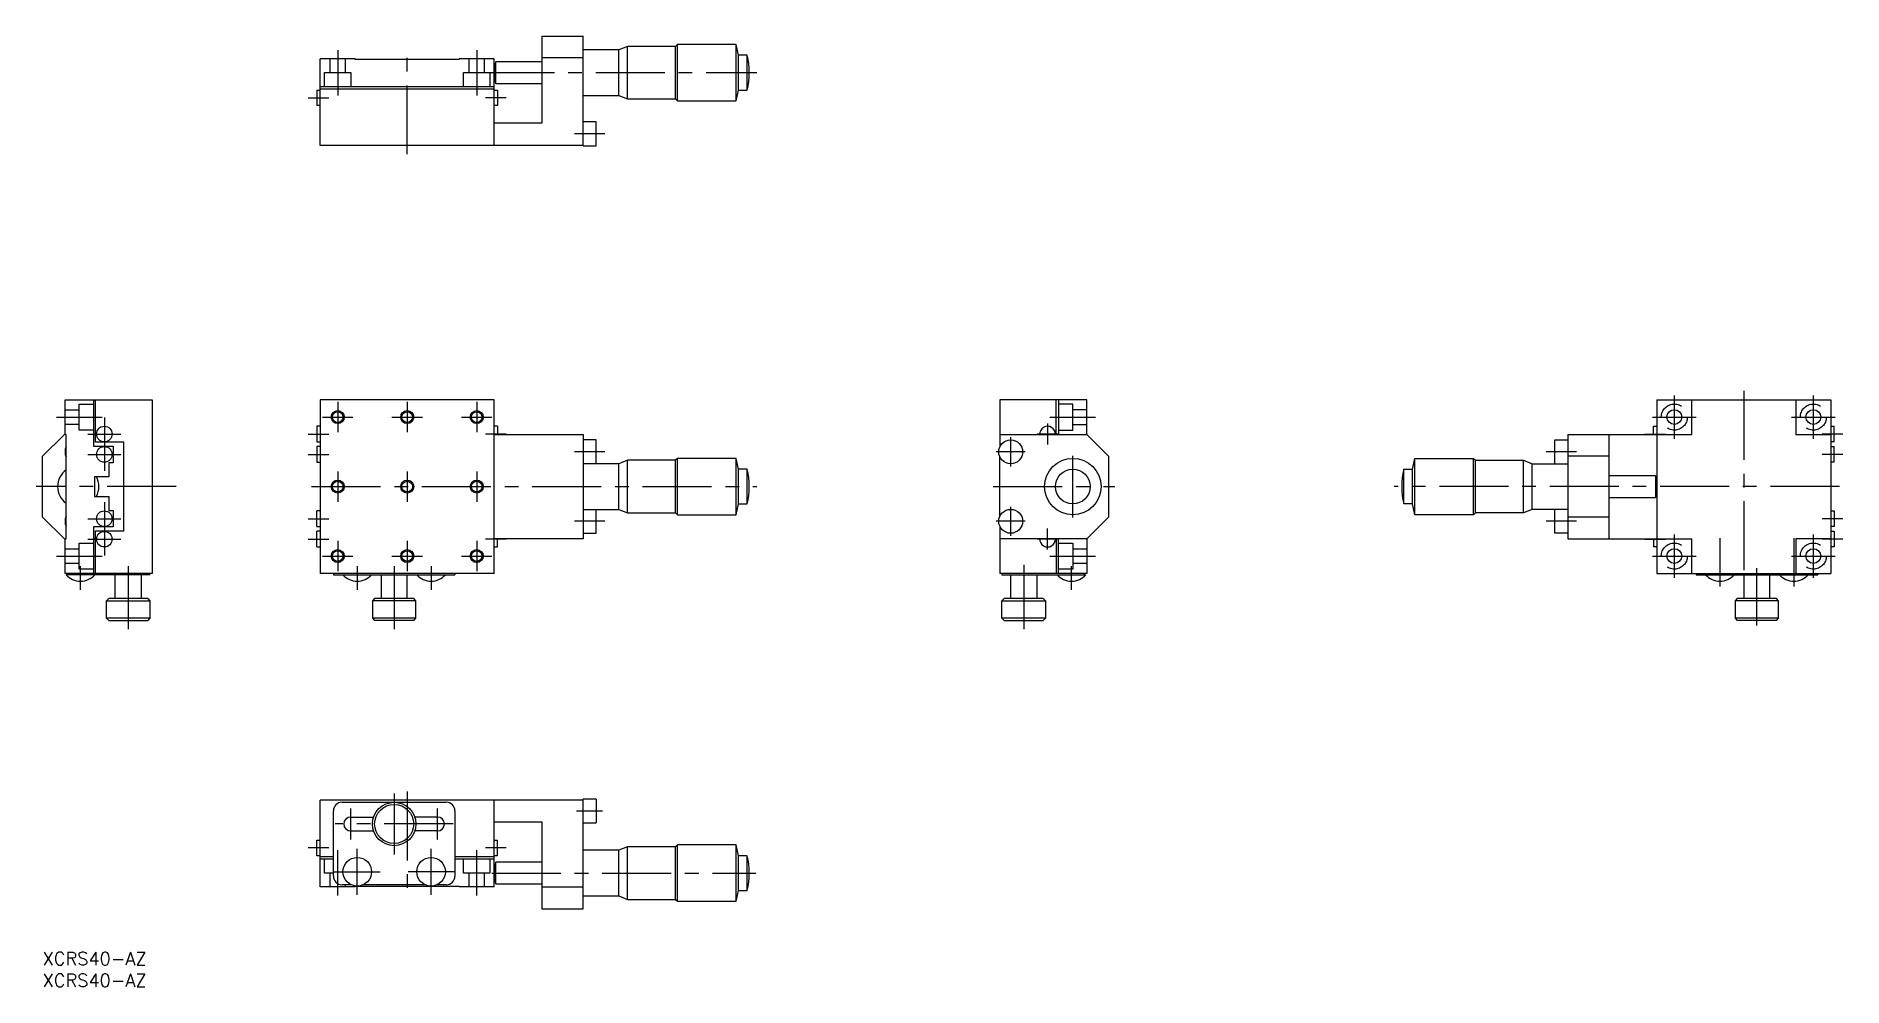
# Model space of a CAD drawing. Extents: x -2 to 414, y -8 to 211.
import ezdxf

# ---------------------------------------------------------------- set-up
doc = ezdxf.new("R2010")
doc.units = 0
doc.header["$LTSCALE"] = 0.5
doc.linetypes.add('CENTER', pattern=[50.8, 31.75, -6.35, 6.35, -6.35])
doc.linetypes.add('DASHED', pattern=[19.05, 12.7, -6.35])
for name, color, linetype in [('MSM_CENTER', 1, 'CENTER'), ('MSM_CONTINUOUS', 7, 'CONTINUOUS'), ('MSM_DASHED', 4, 'DASHED'), ('MSM_NARROW', 5, 'CONTINUOUS'), ('MSM_PART_NUMBER', 7, 'CONTINUOUS')]:
    doc.layers.add(name, color=color, linetype=linetype)
doc.styles.get("Standard").update_dxf_attribs({"font": 'txt.shx', "height": 3, "bigfont": 'bigfont.shx'})

# ---------------------------------------------------------------- blocks, each defined once
blk = doc.blocks.new('*U2')
at = {"layer": 'MSM_PART_NUMBER'}
blk.add_text('XCRS40-AZ', height=3, dxfattribs=at).set_placement((0, -3))
blk = doc.blocks.new('*U3')
at = {"layer": 'MSM_PART_NUMBER'}
blk.add_text('XCRS40-AZ', height=3, dxfattribs=at).set_placement((0, -8))

msp = doc.modelspace()

# ---------------------------------------------------------------- linework, layer by layer
at = {"layer": 'MSM_CENTER'}
for p, q in [((67.92, 207.67), (67.92, 197.17)), ((83.92, 183.67), (83.92, 207.67)), ((99.92, 207.67), (99.92, 197.17)), ((101.92, 202.47), (164.43, 202.47)), ((61.12, 196.67), (65.92, 196.67)), ((106.72, 196.67), (101.92, 196.67)), ((129.42, 188.37), (122.42, 188.37)), ((391.63, 129.18), (391.63, 85.18)), ((67.92, 126.67), (67.92, 119.67)), ((83.92, 126.67), (83.92, 119.67)), ((99.92, 126.67), (99.92, 119.67)), ((375.63, 118.17), (375.63, 128.18)), ((407.63, 118.17), (407.63, 128.18)), ((3.2, 123.17), (13.7, 123.17)), ((14.2, 123.08), (14.2, 110.78)), ((64.42, 123.17), (71.42, 123.17)), ((80.42, 123.17), (87.42, 123.17)), ((96.42, 123.17), (103.42, 123.17)), ((231.35, 121.69), (231.35, 116.86)), ((231.85, 123.17), (242.35, 123.17)), ((370.63, 123.17), (380.63, 123.17)), ((402.63, 123.17), (412.63, 123.17)), ((10.4, 119.27), (18, 119.27)), ((61.12, 119.27), (65.92, 119.27)), ((106.72, 119.27), (101.92, 119.27)), ((222.85, 111.81), (222.85, 118.54)), ((233.76, 119.27), (228.94, 119.27)), ((368.83, 119.27), (373.63, 119.27)), ((414.43, 119.27), (409.63, 119.27)), ((10.4, 114.57), (18, 114.57)), ((61.12, 114.57), (65.92, 114.57)), ((129.42, 115.17), (122.42, 115.17)), ((226.21, 115.17), (219.49, 115.17)), ((237.15, 100.06), (237.15, 114.29)), ((353.13, 115.17), (346.13, 115.17)), ((414.43, 114.57), (409.63, 114.57)), ((67.92, 110.67), (67.92, 103.67)), ((83.92, 110.67), (83.92, 103.67)), ((99.92, 110.67), (99.92, 103.67)), ((30.7, 107.17), (-1.5, 107.17)), ((61.92, 107.17), (164.43, 107.17)), ((218.85, 107.17), (246.85, 107.17)), ((413.63, 107.17), (311.12, 107.17)), ((14.2, 103.58), (14.2, 91.28)), ((222.85, 95.81), (222.85, 102.54)), ((10.4, 99.78), (18, 99.78)), ((61.12, 99.78), (65.92, 99.78)), ((129.42, 99.18), (122.42, 99.18)), ((226.21, 99.18), (219.49, 99.18)), ((231.35, 92.66), (231.35, 97.49)), ((353.13, 99.18), (346.13, 99.18)), ((375.63, 86.18), (375.63, 96.18)), ((407.63, 86.18), (407.63, 96.18)), ((414.43, 99.78), (409.63, 99.78)), ((10.4, 95.07), (18, 95.07)), ((61.12, 95.07), (65.92, 95.07)), ((67.92, 94.68), (67.92, 87.68)), ((83.92, 94.68), (83.92, 87.68)), ((99.92, 94.68), (99.92, 87.68)), ((106.72, 95.07), (101.92, 95.07)), ((233.76, 95.07), (228.94, 95.07)), ((368.83, 95.07), (373.63, 95.07)), ((386.13, 95.32), (386.13, 84.19)), ((403.13, 95.32), (403.13, 84.19)), ((414.43, 95.07), (409.63, 95.07)), ((3.2, 91.18), (13.7, 91.18)), ((8.7, 83.37), (8.7, 88.88)), ((19.7, 88.88), (19.7, 74.38)), ((64.42, 91.18), (71.42, 91.18)), ((72.42, 88.88), (72.42, 83.37)), ((80.42, 91.18), (87.42, 91.18)), ((80.92, 88.88), (80.92, 74.38)), ((89.42, 88.88), (89.42, 83.37)), ((96.42, 91.18), (103.42, 91.18)), ((225.85, 89.18), (225.85, 74.38)), ((231.85, 91.18), (242.35, 91.18)), ((236.85, 83.37), (236.85, 88.88)), ((370.63, 91.18), (380.63, 91.18)), ((394.63, 75.19), (394.63, 88.36)), ((402.63, 91.18), (412.63, 91.18)), ((80.92, 36.5), (80.92, 22.5)), ((83.92, 37), (83.92, 13)), ((94.52, 29.5), (67.32, 29.5)), ((70.92, 25.9), (70.92, 33.1)), ((90.92, 25.9), (90.92, 33.1)), ((122.92, 32.5), (128.92, 32.5)), ((65.92, 24), (61.12, 24)), ((67.92, 13), (67.92, 23.5)), ((72.42, 13.2), (72.42, 23.8)), ((89.42, 13.2), (89.42, 23.8)), ((99.92, 13), (99.92, 23.5)), ((106.72, 24), (101.92, 24)), ((67.12, 18.5), (77.72, 18.5)), ((94.72, 18.5), (84.12, 18.5)), ((103.42, 18.2), (164.17, 18.2))]:
    msp.add_line(p, q, dxfattribs=at)
at = {"layer": 'MSM_CONTINUOUS'}
for p, q in [((114.92, 210.87), (114.92, 190.87)), ((114.92, 210.87), (124.42, 210.87)), ((124.42, 185.62), (124.42, 210.87)), ((134.67, 208.52), (132.67, 207.72)), ((145.67, 208.52), (134.67, 208.52)), ((134.67, 196.42), (134.67, 208.52)), ((146.17, 208.97), (145.67, 208.52)), ((145.67, 196.42), (145.67, 208.52)), ((159.67, 208.97), (146.17, 208.97)), ((146.17, 195.97), (146.17, 208.97)), ((160.17, 206.47), (159.67, 208.97)), ((159.67, 195.97), (159.67, 208.97)), ((63.92, 185.67), (63.92, 205.67)), ((71.92, 205.67), (63.92, 205.67)), ((71.92, 205.47), (71.92, 205.67)), ((95.92, 205.47), (71.92, 205.47)), ((103.92, 205.67), (95.92, 205.67)), ((95.92, 205.67), (95.92, 205.47)), ((103.92, 185.67), (103.92, 205.67)), ((114.92, 204.97), (104.29, 204.97)), ((104.29, 199.97), (104.29, 204.97)), ((124.42, 205.87), (114.92, 205.87)), ((132.67, 207.72), (124.42, 207.72)), ((132.67, 197.22), (132.67, 207.72)), ((162.17, 206.47), (160.17, 206.47)), ((160.17, 198.47), (160.17, 206.47)), ((162.17, 198.47), (162.17, 206.47)), ((104.29, 199.97), (114.92, 199.97)), ((63.12, 198.47), (63.12, 194.87)), ((63.12, 198.47), (63.92, 198.47)), ((103.92, 199.17), (63.92, 199.17)), ((103.92, 198.67), (63.92, 198.67)), ((103.92, 198.47), (104.72, 198.47)), ((104.72, 198.47), (104.72, 194.87)), ((124.42, 197.22), (132.67, 197.22)), ((132.67, 197.22), (134.67, 196.42)), ((134.67, 196.42), (145.67, 196.42)), ((145.67, 196.42), (146.17, 195.97)), ((146.17, 195.97), (159.67, 195.97)), ((159.67, 195.97), (160.17, 198.47)), ((160.17, 198.47), (162.17, 198.47)), ((63.92, 194.87), (63.12, 194.87)), ((104.72, 194.87), (103.92, 194.87)), ((114.92, 190.87), (103.92, 190.87)), ((127.42, 191.12), (124.42, 191.12)), ((127.42, 185.62), (127.42, 191.12)), ((124.42, 185.67), (63.92, 185.67)), ((124.42, 185.62), (127.42, 185.62)), ((5.2, 119.17), (5.2, 127.17)), ((5.2, 127.17), (25.2, 127.17)), ((11.7, 127.17), (11.7, 116.47)), ((12.2, 117.38), (12.2, 127.17)), ((25.2, 127.17), (25.2, 87.18)), ((63.92, 127.17), (63.92, 87.18)), ((103.92, 127.17), (63.92, 127.17)), ((103.92, 87.18), (103.92, 127.17)), ((240.35, 127.17), (220.35, 127.17)), ((220.35, 127.17), (220.35, 116.32)), ((233.35, 119.17), (233.35, 127.17)), ((233.85, 127.17), (233.85, 119.17)), ((240.35, 119.17), (240.35, 127.17)), ((371.63, 127.17), (411.63, 127.17)), ((371.63, 127.17), (371.63, 87.18)), ((379.63, 119.17), (379.63, 127.17)), ((403.63, 127.17), (403.63, 119.17)), ((411.63, 127.17), (411.63, 87.18)), ((63.12, 121.08), (63.12, 117.47)), ((63.92, 121.08), (63.12, 121.08)), ((104.72, 121.08), (103.92, 121.08)), ((104.72, 121.08), (104.72, 119.17)), ((370.83, 119.17), (370.83, 121.08)), ((370.83, 121.08), (371.63, 121.08)), ((411.63, 121.08), (412.43, 121.08)), ((412.43, 117.47), (412.43, 121.08)), ((5, 119.17), (0, 114.17)), ((5.4, 119.17), (5, 119.17)), ((5.4, 95.18), (5.4, 119.17)), ((12.2, 119.17), (11.7, 119.17)), ((11.7, 116.47), (16.2, 116.47)), ((18.7, 117.38), (12.2, 117.38)), ((16.2, 116.47), (16.2, 112.67)), ((18.7, 96.98), (18.7, 117.38)), ((63.12, 117.47), (63.92, 117.47)), ((103.92, 119.17), (124.42, 119.17)), ((124.42, 119.17), (124.42, 95.18)), ((127.42, 117.92), (124.42, 117.92)), ((127.42, 112.42), (127.42, 117.92)), ((220.35, 119.17), (240.35, 119.17)), ((240.35, 119.17), (245.35, 114.17)), ((348.13, 112.42), (348.13, 117.92)), ((348.13, 117.92), (351.13, 117.92)), ((351.13, 119.17), (351.13, 95.18)), ((351.13, 119.17), (379.63, 119.17)), ((360.63, 95.18), (360.63, 119.17)), ((403.63, 119.17), (411.63, 119.17)), ((412.43, 117.47), (411.63, 117.47)), ((0, 100.17), (0, 114.17)), ((16.2, 112.67), (15.2, 112.67)), ((15.2, 112.67), (15.2, 109.42)), ((63.12, 116.38), (63.12, 112.78)), ((63.92, 116.38), (63.12, 116.38)), ((63.12, 112.78), (63.92, 112.78)), ((132.67, 112.42), (124.42, 112.42)), ((134.67, 113.22), (132.67, 112.42)), ((132.67, 101.92), (132.67, 112.42)), ((145.67, 113.22), (134.67, 113.22)), ((134.67, 101.12), (134.67, 113.22)), ((146.17, 113.67), (145.67, 113.22)), ((145.67, 101.12), (145.67, 113.22)), ((159.67, 113.67), (146.17, 113.67)), ((146.17, 100.67), (146.17, 113.67)), ((160.17, 111.17), (159.67, 113.67)), ((159.67, 100.67), (159.67, 113.67)), ((220.35, 100.32), (220.35, 114.03)), ((245.35, 114.17), (245.35, 100.17)), ((315.38, 111.17), (315.88, 113.67)), ((315.88, 113.67), (329.38, 113.67)), ((315.88, 100.67), (315.88, 113.67)), ((329.38, 113.67), (329.88, 113.22)), ((329.38, 100.67), (329.38, 113.67)), ((329.88, 113.22), (340.88, 113.22)), ((329.88, 101.12), (329.88, 113.22)), ((340.88, 113.22), (342.88, 112.42)), ((340.88, 101.12), (340.88, 113.22)), ((342.88, 112.42), (351.13, 112.42)), ((342.88, 101.92), (342.88, 112.42)), ((360.63, 114.17), (351.13, 114.17)), ((411.63, 116.38), (412.43, 116.38)), ((412.43, 112.78), (411.63, 112.78)), ((412.43, 112.78), (412.43, 116.38)), ((15.2, 109.42), (11.9, 109.42)), ((11.9, 109.42), (11.9, 104.92)), ((162.17, 111.17), (160.17, 111.17)), ((160.17, 103.17), (160.17, 111.17)), ((162.17, 103.17), (162.17, 111.17)), ((313.38, 111.17), (315.38, 111.17)), ((313.38, 103.17), (313.38, 111.17)), ((315.38, 103.17), (315.38, 111.17)), ((371.26, 109.67), (360.63, 109.67)), ((371.26, 109.67), (371.26, 104.67)), ((11.9, 104.92), (15.2, 104.92)), ((15.2, 104.92), (15.2, 101.67)), ((360.63, 104.67), (371.26, 104.67)), ((0, 100.17), (5, 95.18)), ((15.2, 101.67), (16.2, 101.67)), ((16.2, 101.67), (16.2, 97.88)), ((63.12, 97.98), (63.12, 101.58)), ((63.92, 101.58), (63.12, 101.58)), ((124.42, 101.92), (132.67, 101.92)), ((127.42, 96.43), (127.42, 101.92)), ((132.67, 101.92), (134.67, 101.12)), ((134.67, 101.12), (145.67, 101.12)), ((145.67, 101.12), (146.17, 100.67)), ((146.17, 100.67), (159.67, 100.67)), ((159.67, 100.67), (160.17, 103.17)), ((160.17, 103.17), (162.17, 103.17)), ((245.35, 100.17), (240.35, 95.18)), ((315.38, 103.17), (313.38, 103.17)), ((315.88, 100.67), (315.38, 103.17)), ((329.38, 100.67), (315.88, 100.67)), ((329.88, 101.12), (329.38, 100.67)), ((340.88, 101.12), (329.88, 101.12)), ((342.88, 101.92), (340.88, 101.12)), ((351.13, 101.92), (342.88, 101.92)), ((348.13, 96.43), (348.13, 101.92)), ((360.63, 100.17), (351.13, 100.17)), ((411.63, 101.58), (412.43, 101.58)), ((412.43, 101.58), (412.43, 97.98)), ((16.2, 97.88), (11.7, 97.88)), ((11.7, 97.88), (11.7, 87.18)), ((12.2, 87.18), (12.2, 96.98)), ((12.2, 96.98), (18.7, 96.98)), ((63.12, 97.98), (63.92, 97.98)), ((63.12, 93.28), (63.12, 96.88)), ((63.92, 96.88), (63.12, 96.88)), ((124.42, 96.43), (127.42, 96.43)), ((220.35, 98.03), (220.35, 87.18)), ((351.13, 96.43), (348.13, 96.43)), ((412.43, 97.98), (411.63, 97.98)), ((411.63, 96.88), (412.43, 96.88)), ((412.43, 96.88), (412.43, 93.28)), ((5, 95.18), (5.4, 95.18)), ((5.2, 87.18), (5.2, 95.18)), ((12.2, 95.18), (11.7, 95.18)), ((63.12, 93.28), (63.92, 93.28)), ((124.42, 95.18), (103.92, 95.18)), ((103.92, 93.28), (104.72, 93.28)), ((104.72, 93.28), (104.72, 95.18)), ((240.35, 95.18), (220.35, 95.18)), ((233.35, 95.18), (233.35, 87.18)), ((233.85, 87.18), (233.85, 95.18)), ((240.35, 95.18), (240.35, 87.18)), ((351.13, 95.18), (379.63, 95.18)), ((370.83, 95.18), (370.83, 93.28)), ((371.63, 93.28), (370.83, 93.28)), ((379.63, 87.18), (379.63, 95.18)), ((403.63, 95.18), (403.63, 87.18)), ((411.63, 95.18), (403.63, 95.18)), ((412.43, 93.28), (411.63, 93.28)), ((25.2, 87.18), (5.2, 87.18)), ((24.7, 86.88), (5.4, 86.88)), ((5.7, 87.18), (5.7, 86.88)), ((16.7, 81.38), (16.7, 86.88)), ((22.7, 86.88), (22.7, 81.38)), ((24.7, 86.88), (24.7, 87.18)), ((103.92, 87.18), (63.92, 87.18)), ((66.92, 87.18), (66.92, 86.88)), ((66.92, 86.88), (94.92, 86.88)), ((77.92, 86.88), (77.92, 81.38)), ((83.92, 81.38), (83.92, 86.88)), ((94.92, 87.18), (94.92, 86.88)), ((240.35, 87.18), (220.35, 87.18)), ((220.85, 87.18), (220.85, 86.88)), ((220.85, 86.88), (240.15, 86.88)), ((222.85, 81.38), (222.85, 86.88)), ((228.85, 86.88), (228.85, 81.38)), ((239.85, 86.88), (239.85, 87.18)), ((371.63, 87.18), (411.63, 87.18)), ((380.63, 87.18), (380.63, 86.88)), ((380.63, 86.88), (408.63, 86.88)), ((391.63, 86.88), (391.63, 81.38)), ((397.63, 81.38), (397.63, 86.88)), ((408.63, 87.18), (408.63, 86.88)), ((14.7, 80.88), (15.2, 81.38)), ((14.7, 80.88), (24.7, 80.88)), ((14.7, 76.88), (14.7, 80.88)), ((24.2, 81.38), (15.2, 81.38)), ((24.2, 81.38), (24.7, 80.88)), ((24.7, 80.88), (24.7, 76.88)), ((76.42, 81.38), (75.92, 80.88)), ((75.92, 80.88), (75.92, 76.88)), ((85.92, 80.88), (75.92, 80.88)), ((85.42, 81.38), (76.42, 81.38)), ((85.92, 80.88), (85.42, 81.38)), ((85.92, 76.88), (85.92, 80.88)), ((220.85, 80.88), (221.35, 81.38)), ((220.85, 80.88), (230.85, 80.88)), ((220.85, 76.88), (220.85, 80.88)), ((230.35, 81.38), (221.35, 81.38)), ((230.35, 81.38), (230.85, 80.88)), ((230.85, 80.88), (230.85, 76.88)), ((390.13, 81.38), (389.63, 80.88)), ((389.63, 80.88), (389.63, 76.88)), ((399.63, 80.88), (389.63, 80.88)), ((399.13, 81.38), (390.13, 81.38)), ((399.63, 80.88), (399.13, 81.38)), ((399.63, 76.88), (399.63, 80.88)), ((24.7, 76.88), (14.7, 76.88)), ((15.2, 76.38), (14.7, 76.88)), ((15.2, 76.38), (24.2, 76.38)), ((24.7, 76.88), (24.2, 76.38)), ((75.92, 76.88), (76.42, 76.38)), ((85.92, 76.88), (75.92, 76.88)), ((85.42, 76.38), (76.42, 76.38)), ((85.42, 76.38), (85.92, 76.88)), ((230.85, 76.88), (220.85, 76.88)), ((221.35, 76.38), (220.85, 76.88)), ((221.35, 76.38), (230.35, 76.38)), ((230.85, 76.88), (230.35, 76.38)), ((389.63, 76.88), (390.13, 76.38)), ((399.63, 76.88), (389.63, 76.88)), ((399.13, 76.38), (390.13, 76.38)), ((399.13, 76.38), (399.63, 76.88)), ((124.42, 35), (63.92, 35)), ((63.92, 15), (63.92, 35)), ((68.92, 34.5), (92.92, 34.5)), ((103.92, 15), (103.92, 35)), ((127.42, 35.25), (124.42, 35.25)), ((124.42, 10), (124.42, 35.25)), ((127.42, 35.25), (127.42, 29.75)), ((66.92, 17.5), (66.92, 32.5)), ((70.92, 31.1), (76.19, 31.1)), ((90.92, 31.1), (85.66, 31.1)), ((94.92, 32.5), (94.92, 17.5)), ((103.92, 30), (114.92, 30)), ((114.92, 30), (114.92, 10)), ((124.42, 29.75), (127.42, 29.75)), ((63.12, 22.2), (63.12, 25.8)), ((63.12, 25.8), (63.92, 25.8)), ((70.92, 27.9), (76.19, 27.9)), ((90.92, 27.9), (85.66, 27.9)), ((103.92, 25.8), (104.72, 25.8)), ((104.72, 22.2), (104.72, 25.8)), ((63.92, 22.2), (63.12, 22.2)), ((63.92, 22), (66.92, 22)), ((63.92, 21.5), (66.92, 21.5)), ((94.92, 22), (103.92, 22)), ((94.92, 21.5), (103.92, 21.5)), ((104.72, 22.2), (103.92, 22.2)), ((132.67, 23.45), (124.42, 23.45)), ((134.67, 24.25), (132.67, 23.45)), ((132.67, 12.95), (132.67, 23.45)), ((145.67, 24.25), (134.67, 24.25)), ((134.67, 12.15), (134.67, 24.25)), ((146.17, 24.7), (145.67, 24.25)), ((145.67, 12.15), (145.67, 24.25)), ((159.67, 24.7), (146.17, 24.7)), ((146.17, 11.7), (146.17, 24.7)), ((160.17, 22.2), (159.67, 24.7)), ((159.67, 11.7), (159.67, 24.7)), ((162.17, 22.2), (160.17, 22.2)), ((160.17, 14.2), (160.17, 22.2)), ((162.17, 14.2), (162.17, 22.2)), ((114.92, 20.7), (104.29, 20.7)), ((104.29, 15.7), (104.29, 20.7)), ((71.92, 15), (63.92, 15)), ((71.05, 15.5), (68.92, 15.5)), ((71.92, 15.2), (95.92, 15.2)), ((71.92, 15), (71.92, 15.2)), ((88.05, 15.5), (73.8, 15.5)), ((92.92, 15.5), (90.8, 15.5)), ((95.92, 15.2), (95.92, 15)), ((103.92, 15), (95.92, 15)), ((104.29, 15.7), (114.92, 15.7)), ((114.92, 15), (124.42, 15)), ((124.42, 12.95), (132.67, 12.95)), ((132.67, 12.95), (134.67, 12.15)), ((159.67, 11.7), (160.17, 14.2)), ((160.17, 14.2), (162.17, 14.2)), ((114.92, 10), (124.42, 10)), ((134.67, 12.15), (145.67, 12.15)), ((145.67, 12.15), (146.17, 11.7)), ((146.17, 11.7), (159.67, 11.7))]:
    msp.add_line(p, q, dxfattribs=at)
for centre, radius in [((375.63, 123.17), 1.7), ((407.63, 123.17), 1.7), ((14.2, 119.27), 1.8), ((67.92, 123.17), 1.23), ((83.92, 123.17), 1.23), ((99.92, 123.17), 1.23), ((222.85, 115.17), 2.75), ((14.2, 114.57), 1.8), ((237.15, 107.17), 6.5), ((67.92, 107.17), 1.23), ((83.92, 107.17), 1.23), ((99.92, 107.17), 1.23), ((237.15, 107.17), 4), ((14.2, 99.78), 1.8), ((222.85, 99.18), 2.75), ((14.2, 95.07), 1.8), ((67.92, 91.18), 1.23), ((83.92, 91.18), 1.23), ((99.92, 91.18), 1.23), ((375.63, 91.18), 1.7), ((407.63, 91.18), 1.7), ((80.92, 29.5), 5), ((80.92, 29.5), 4.5), ((72.42, 18.5), 3.3), ((89.42, 18.5), 3.3)]:
    msp.add_circle(centre, radius, dxfattribs=at)
for centre, radius, start, end in [((112.55, 202.47), 8.63, 163.1627, 196.8373), ((146.42, 202.47), 16.25, 345.75, 14.25), ((231.35, 119.27), 1.8, 356.8153, 183.1847), ((7.9, 115.17), 2.75, 155.38, 204.62), ((8.2, 107.17), 4.75, 126.1197, 233.8803), ((8.2, 107.17), 4.75, 331.7263, 28.2737), ((146.42, 107.17), 16.25, 345.75, 14.25), ((329.13, 107.17), 16.25, 165.75, 194.25), ((363, 107.17), 8.63, 343.1627, 16.8373), ((7.9, 99.18), 2.75, 155.38, 204.62), ((231.35, 95.07), 1.8, 176.8153, 3.1847), ((8.7, 89.75), 4.37, 221.0348, 318.9652), ((72.42, 89.76), 4.38, 221.1121, 318.8879), ((89.42, 89.76), 4.38, 221.1121, 318.8879), ((236.85, 89.75), 4.37, 221.0348, 318.9652), ((386.13, 89.76), 4.38, 221.1121, 318.8879), ((403.13, 89.76), 4.38, 221.1121, 318.8879), ((68.92, 32.5), 2, 90, 180), ((92.92, 32.5), 2, 0, 90), ((70.92, 29.5), 1.6, 90, 270), ((90.92, 29.5), 1.6, 270, 90), ((146.42, 18.2), 16.25, 345.75, 14.25), ((68.92, 17.5), 2, 180, 270), ((92.92, 17.5), 2, 270, 0), ((112.55, 18.2), 8.63, 163.1627, 196.8373)]:
    msp.add_arc(centre, radius, start, end, dxfattribs=at)
at = {"layer": 'MSM_DASHED'}
for p, q in [((66.22, 202.47), (66.22, 205.67)), ((69.62, 205.67), (69.62, 202.47)), ((98.22, 202.47), (98.22, 205.67)), ((101.62, 205.67), (101.62, 202.47)), ((64.92, 202.47), (70.92, 202.47)), ((64.92, 199.17), (64.92, 202.47)), ((70.92, 202.47), (70.92, 199.17)), ((96.92, 202.47), (102.92, 202.47)), ((96.92, 199.17), (96.92, 202.47)), ((102.92, 202.47), (102.92, 199.17)), ((5.2, 124.88), (8.4, 124.88)), ((8.4, 120.17), (8.4, 126.17)), ((8.4, 126.17), (11.7, 126.17)), ((237.15, 126.17), (233.85, 126.17)), ((237.15, 120.17), (237.15, 126.17)), ((240.35, 124.88), (237.15, 124.88)), ((8.4, 121.47), (5.2, 121.47)), ((237.15, 121.47), (240.35, 121.47)), ((11.7, 120.17), (8.4, 120.17)), ((233.85, 120.17), (237.15, 120.17)), ((5.2, 92.88), (8.4, 92.88)), ((8.4, 88.18), (8.4, 94.18)), ((8.4, 94.18), (11.7, 94.18)), ((233.85, 94.18), (237.15, 94.18)), ((237.15, 94.18), (237.15, 88.18)), ((237.15, 92.88), (240.35, 92.88)), ((8.4, 89.48), (5.2, 89.48)), ((11.7, 88.18), (8.4, 88.18)), ((237.15, 88.18), (233.85, 88.18)), ((240.35, 89.48), (237.15, 89.48)), ((64.92, 18.2), (64.92, 21.5)), ((96.92, 18.2), (96.92, 21.5)), ((102.92, 21.5), (102.92, 18.2)), ((66.92, 18.2), (64.92, 18.2)), ((66.22, 15), (66.22, 18.2)), ((102.92, 18.2), (96.92, 18.2)), ((98.22, 15), (98.22, 18.2)), ((101.62, 18.2), (101.62, 15)), ((69.62, 15.5), (69.62, 15))]:
    msp.add_line(p, q, dxfattribs=at)
for centre in [(375.63, 123.17), (407.63, 123.17), (375.63, 91.18), (407.63, 91.18)]:
    msp.add_circle(centre, 3, dxfattribs=at)
at = {"layer": 'MSM_NARROW'}
for centre in [(67.92, 123.17), (83.92, 123.17), (99.92, 123.17), (67.92, 107.17), (83.92, 107.17), (99.92, 107.17), (67.92, 91.18), (83.92, 91.18), (99.92, 91.18)]:
    msp.add_circle(centre, 1.5, dxfattribs=at)

# ---------------------------------------------------------------- block references
at = {"layer": 'MSM_CONTINUOUS'}
for name in ['*U2', '*U3']:
    msp.add_blockref(name, (0, 0), dxfattribs=at)

doc.saveas('drawing.dxf')
